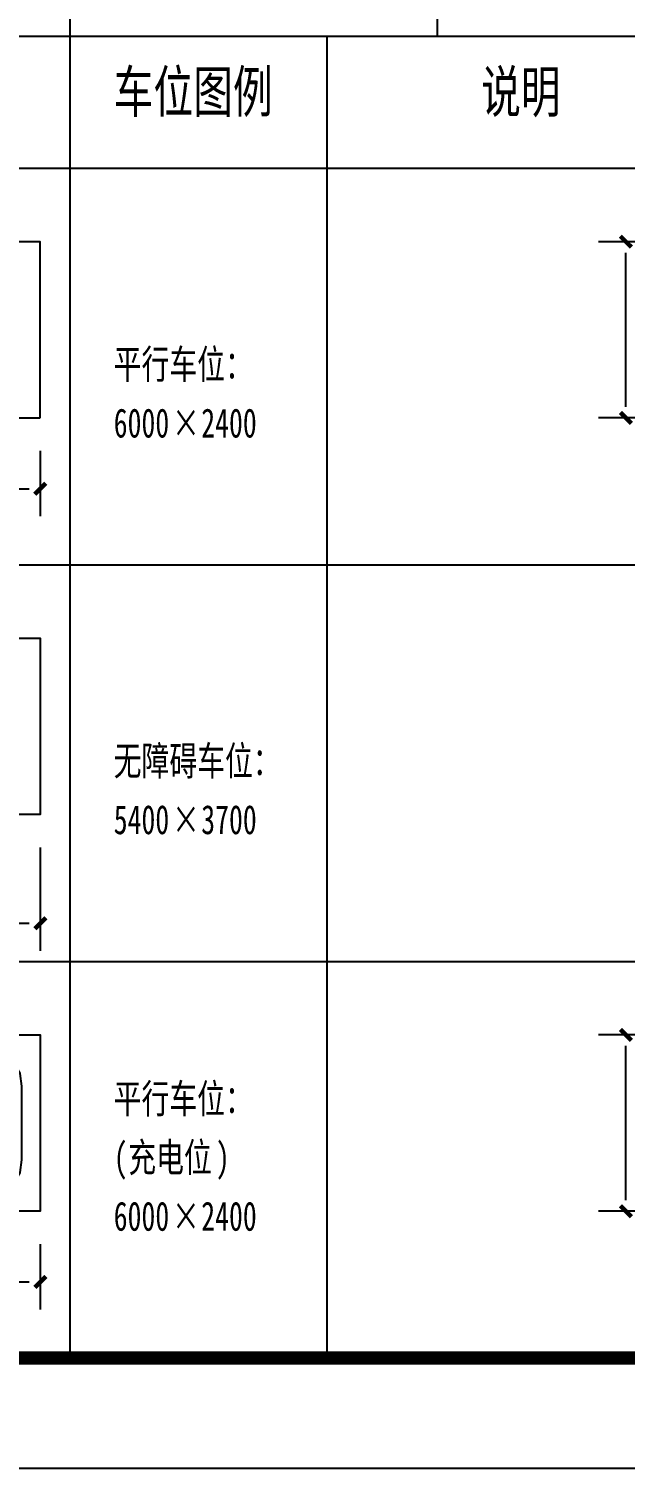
# Model space of a CAD drawing. Header units: millimetres. Extents: x 12325263 to 13848842, y -1463133 to 573208.
# Drawn here: x 12488685 to 12496801, y -1158608 to -1139009 of the extents above; entities that cross this region are included whole.
import ezdxf
from ezdxf.enums import TextEntityAlignment as Align
from ezdxf.xclip import XClip

# ---------------------------------------------------------------- set-up
doc = ezdxf.new("R2010")
doc.units = ezdxf.units.MM
doc.header["$LTSCALE"] = 1000
doc.header["$XCLIPFRAME"] = 0
doc.linetypes.add('DASH', pattern=[0.35, 0.25, -0.1])
doc.linetypes.add('地下室负三层平面图$0$-3F平面$0$$AUDIT_BAD_LTYPE2', pattern=[0])
for name, color, linetype in [('-2F平面$0$COLUMN-CONCRETE', 6, 'Continuous'), ('-2F平面$0$ROOF-WATER', 3, 'Continuous'), ('-2F平面$0$WALL-SHATCH', 8, 'Continuous'), ('A-ANNO-TEXT', 7, 'Continuous'), ('PUB_DIM', 83, 'Continuous'), ('TITLIN1', 7, 'Continuous'), ('WALL', 5, 'Continuous'), ('公寓机动车库', 23, 'Continuous'), ('建筑-停车位', 119, 'Continuous')]:
    doc.layers.add(name, color=color, linetype=linetype)
doc.styles.add('_TCH_DIM_T3', font='SIMPLEX.shx', dxfattribs={"width": 0.7058823529411765, "bigfont": 'GBCBIG.shx'})
doc.styles.add('ACHT', font='simhei.ttf')
doc.styles.add('TITXC', font='simhei.ttf')
doc.styles.add('TITXV', font='', dxfattribs={"width": 0.7})
doc.styles.add('黑体', font='simhei.ttf', dxfattribs={"width": 0.7})
doc.styles.get('TITXV').set_extended_font_data('SimSun')
doc.dimstyles.new('_TCH_ARCH&&150', dxfattribs={"dimtxt": 446.25, "dimasz": 150, "dimexe": 375, "dimexo": 450, "dimgap": 189.375, "dimtad": 1, "dimdec": 0, "dimzin": 0, "dimdsep": 46, "dimtxsty": '_TCH_DIM_T3', "dimblk": 'asdggshdfhsg_ArchTick', "dimcen": 0.09, "dimclrt": 7, "dimazin": 2, "dimtfac": 1, "dimtdec": 0, "dimtix": 1, "dimtmove": 2, "dimatfit": 3, "dimfxl": 1, "dimtolj": 1, "dimtzin": 0, "dimarcsym": 0})

# ---------------------------------------------------------------- blocks, each defined once
blk = doc.blocks.new('横向图框_A0')
at = {"layer": 'TITLIN1'}
blk.add_lwpolyline([(0, 2.273736754432321e-13), (1189, 0), (1189, 841), (4.547473508864641e-13, 841.0000000000002)], close=True, dxfattribs=at)
at = {"layer": 'TITLIN1', "const_width": 1.2}
blk.add_lwpolyline([(25, 10.00000000000023), (1179, 10), (1179, 831), (25.00000000000045, 831.0000000000002)], close=True, dxfattribs=at)
blk.add_lwpolyline([(25, 10.00000000000023), (1179, 10), (1179, 831), (25.00000000000045, 831.0000000000002)], close=True, dxfattribs=at)
at = {"style": 'TITXV', "width": 0.8}
for tag, p in [('智能化', (9.375000000000455, 781.0000000000002)), ('暖通', (3.125000000000455, 781.0000000000002)), ('给排水', (15.62500000000045, 705.0000000000002)), ('建筑', (3.125000000000455, 705.0000000000002)), ('结构', (9.375000000000455, 705.0000000000002)), ('电气', (21.87500000000045, 705.0000000000002))]:
    blk.add_attdef(tag, text='', height=2.5, rotation=90, dxfattribs=at).set_placement(p, align=Align.MIDDLE_CENTER)
for tag, height, style, p in [('总工程师', 3, 'ACHT', (1143.108554763832, 210.3041968698305)), ('审定', 3, 'ACHT', (1143.108554763832, 202.3041968682753)), ('审核', 3, 'ACHT', (1143.108554763832, 194.3041968667198)), ('设计总负责人1', 3, 'ACHT', (1143.108554763832, 186.3041968651646)), ('设计总负责人2', 3, 'ACHT', (1143.108554763832, 178.3041968636001)), ('设计总负责人3', 3, 'ACHT', (1143.108554763832, 170.3041968620446)), ('专业负责人1', 3, 'ACHT', (1143.108554763832, 162.3041968558141)), ('专业负责人2', 3, 'ACHT', (1143.108554763832, 154.304196852685)), ('专业负责人3', 3, 'ACHT', (1143.108554763832, 146.3041968495743)), ('校核1', 3, 'ACHT', (1143.108554763832, 138.3041968604894)), ('校核2', 3, 'ACHT', (1143.108554763832, 130.3041968589341)), ('设计1', 3, 'ACHT', (1143.108554763832, 122.3041968573787)), ('设计2', 3, 'ACHT', (1143.108554763832, 114.3041968558048)), ('工程编号', 3, 'TITXC', (1142.308415538108, 74.79332358701504)), ('专业', 3, 'TITXC', (1170.432957775367, 74.79332358701504)), ('设计阶段', 3, 'TITXC', (1155.544107377413, 67.77587566972215)), ('图号', 5, 'TITXC', (1140.343351562507, 32.74615367968363)), ('出图日期', 3, 'ACHT', (1144.346033357375, 24.29332357717794))]:
    blk.add_attdef(tag, text='', height=height, dxfattribs=dict(style=style)).set_placement(p, align=Align.MIDDLE_CENTER)
at = {"style": 'TITXC', "flags": 1}
for tag, height, p in [('建设单位', 3, (1149.822381598118, 102.2933235923701)), ('工程名称', 3, (1149.822381598118, 86.29332358925603)), ('图纸名称', 5, (1149.822381604463, 51.04332358238753))]:
    blk.add_attdef(tag, text='', height=height, dxfattribs=at).set_placement(p, align=Align.MIDDLE_CENTER)
at = {"style": 'ACHT', "width": 0.8}
for tag, p in [('版本号', (1172.76297090092, 32.79332357883686)), ('序号', (1172.762970907206, 24.29332357717794))]:
    blk.add_attdef(tag, text='', height=3, dxfattribs=at).set_placement(p, align=Align.MIDDLE_CENTER)
blk = doc.blocks.new('*U20')
blk.add_blockref('横向图框_A0', (0, 0))
blk = doc.blocks.new('A$C15443CC7')
at = {"xscale": 150, "yscale": 150, "zscale": 150}
blk.add_blockref('*U20', (2.235174179077148e-08, -1.769512891769409e-08), dxfattribs=at)
blk = doc.blocks.new('adgshg13--2F平面$0$A$C7F010FC0')
at = {"layer": '-2F平面$0$WALL-SHATCH'}
h = blk.add_hatch(color=256, dxfattribs=at)
h.dxf.hatch_style = 1
h.paths.add_polyline_path([(-60384.17120504379, -16880.89509773254), (-763.1647881269455, 197.4793643951416), (12587.61850607395, -13153.30393266678), (12587.61850607395, -157996.0197629929), (-162964.8506313562, -188820.4315237999), (-171262.3814957142, -180522.900662899), (-171262.3814957142, -31310.89849328995), (-150707.1909123659, -10755.70791006088), (-131860.0775495768, -7980.895098209381), (-99162.38149428368, -7980.895098209381), (-99162.38149428368, -4980.895097732544), (-76620.42811572552, -4980.895097732544), (-70107.65229141712, -16880.89509773254)], flags=16)
h.paths.add_polyline_path([(-60091.22944009304, -16380.89510011673), (-646.8769880533218, 646.876989364624), (12987.61850607395, -12987.61850786209), (12987.61850607395, -158331.9049158096), (-163100.5840539932, -189250.3835258484), (-171662.3814958334, -180688.5860877037), (-171662.3814958334, -31145.21306848526), (-150777.8961598873, -10260.7277340889), (-131896.6870943308, -7480.895098209381), (-99562.38149428368, -7480.895098209381), (-99562.38149428368, -4580.895097732544), (-76365.55243730545, -4580.895097732544), (-69907.50581622124, -16380.89510774612)])
at = {"layer": '-2F平面$0$COLUMN-CONCRETE'}
for points in [[(-60091.22944009304, -16380.89510011673), (-646.8769880533218, 646.876989364624), (12987.61850607395, -12987.61850786209), (12987.61850607395, -158331.9049158096), (-163100.5840539932, -189250.3835258484), (-171662.3814958334, -180688.5860877037), (-171662.3814958334, -31145.21306848526), (-150777.8961598873, -10260.7277340889), (-131896.6870943308, -7480.895098209381), (-99562.38149428368, -7480.895098209381), (-99562.38149428368, -4580.895097732544), (-76365.55243730545, -4580.895097732544), (-69907.50581622124, -16380.89510774612)], [(-60384.17120504379, -16880.89509773254), (-763.1647881269455, 197.4793643951416), (12587.61850607395, -13153.30393266678), (12587.61850607395, -157996.0197629929), (-162964.8506313562, -188820.4315237999), (-171262.3814957142, -180522.900662899), (-171262.3814957142, -31310.89849328995), (-150707.1909123659, -10755.70791006088), (-131860.0775495768, -7980.895098209381), (-99162.38149428368, -7980.895098209381), (-99162.38149428368, -4980.895097732544), (-76620.42811572552, -4980.895097732544), (-70107.65229141712, -16880.89509773254)]]:
    blk.add_lwpolyline(points, close=True, dxfattribs=at)
blk = doc.blocks.new('adgshg13--2F平面$0$P-排水沟')
at = {"layer": '-2F平面$0$ROOF-WATER'}
blk.add_line((87451.37972402573, -41109.63764381409), (109082.8234488964, -37311.4767203331), dxfattribs=at)
blk = doc.blocks.new('A$C2A3E77E8')
at = {"linetype": 'DASH', "ltscale": 3}
blk.add_blockref('adgshg13--2F平面$0$P-排水沟', (364146.7975802403, 67392.61307906546), dxfattribs=at)
at = {"layer": 'WALL', "color": 1}
blk.add_blockref('adgshg13--2F平面$0$A$C7F010FC0', (561507.9086489398, 205483.1249103504), dxfattribs=at)
blk = doc.blocks.new('A$C20AC37F1')
for p, q in [((14999.99906030297, 12599.99920371175), (14999.99906030297, -0.0007962882518768311)), ((19999.99906030297, 12599.99920371175), (19999.99906030297, -0.0007962882518768311)), ((-0.0009396970272064209, -0.0007962882518768311), (29999.99906030297, -0.0007962882518768311))]:
    blk.add_line(p, q)
blk = doc.blocks.new('地下室平面$0$CAR-4')
blk.add_lwpolyline([(-1200.000001426786, -0.003386333351954818), (1199.999998563901, 0.003386813681572676), (1200.014955930412, -5299.996613165131), (-1199.985044060275, -5300.003386312397)], close=True)
at = {"extrusion": (-0.0004477907749365557, -3.397182662794956e-15, 0.999999899741706), "elevation": -0.5373489291123441}
blk.add_lwpolyline([(-949.9913534710131, -1350.00192177319), (950.0033120715265, -1349.99807620002), (950.0031094157953, -1249.998076917139), (-949.9915561286069, -1250.001922013472)], close=True, dxfattribs=at)
blk = doc.blocks.new('asdfsfsdf')
at = {"color": 253, "linetype": '地下室负三层平面图$0$-3F平面$0$$AUDIT_BAD_LTYPE2', "transparency": 33554559, "extrusion": (0.0004477907748714072, 3.529959095306893e-16, 0.999999899741706)}
for p, q in [((-499.9999510645866, -141.1764707579277, 0.2238953878532797), (-724.9999280292541, -211.764705659356, 0.3246483119859617)), ((-168.7499837987125, -110.000000001397, 0.07556469346370548), (-499.9999510645866, -141.1764707579277, 0.2238953878532797)), ((168.7499823644757, -109.9999999995343, -0.07556469305539444), (-168.7499837987125, -110.000000001397, 0.07556469346370548)), ((168.7499823644757, -109.9999999995343, -0.07556469305539444), (499.999950107187, -141.1764707579277, -0.2238953876585836)), ((499.999950107187, -141.1764707579277, -0.2238953876585836), (724.9999261181802, -211.7647058977745, -0.3246483115967724)), ((-824.9999170508236, -329.4117646231316, 0.3694273889297957), (-874.99991251342, -447.0588235869072, 0.3918169277702976)), ((-724.9999280292541, -211.764705659356, 0.3246483119859617), (-824.9999170508236, -329.4117646231316, 0.3694273889297957)), ((-349.9999665804207, -258.8235292448662, 0.1567267717199455), (-574.9999421145767, -1317.647058726754, 0.2574796953287081)), ((349.9999641925097, -258.8235292430036, -0.1567267711171998), (574.9999411571771, -1317.647058724891, -0.2574796952492556)), ((724.9999261181802, -211.7647058977745, -0.3246483115967724), (824.9999175239354, -329.4117646231316, -0.3694273894917245)), ((824.9999175239354, -329.4117646231316, -0.3694273894917245), (874.9999125096947, -447.0588235869072, -0.3918169281189517)), ((-274.9999726694077, -1364.705882550683, 0.1231424633135522), (-574.9999425914139, -1411.764705897775, 0.2574796953093296)), ((2.365559339523315e-07, -1341.176470519509), (-274.9999726694077, -1364.705882550683, 0.1231424633135522)), ((2.365559339523315e-07, -1341.176470519509), (274.9999717120081, -1364.705882312264, -0.1231424628849248)), ((274.9999717120081, -1364.705882312264, -0.1231424628849248), (574.9999416340142, -1411.764705897775, -0.2574796953464441)), ((-674.9999320898205, -1458.823529244866, 0.3022587728158986), (-749.9999260008335, -1552.941176654305, 0.3358430815717435)), ((-749.9999260008335, -1552.941176654305, 0.3358430815717435), (-524.9999480806291, -1952.941176654305, 0.2350901571286059)), ((-574.9999425914139, -1411.764705897775, 0.2574796953093296), (-674.9999320898205, -1458.823529244866, 0.3022587728158986)), ((749.9999240897596, -1552.941176414024, -0.3358430809488905), (524.9999452158809, -1952.941176415887, -0.2350901560785282)), ((574.9999416340142, -1411.764705897775, -0.2574796953464441), (674.9999316073954, -1458.823529481422, -0.3022587727170486)), ((674.9999316073954, -1458.823529481422, -0.3022587727170486), (749.9999240897596, -1552.941176414024, -0.3358430809488905)), ((-774.9999220632017, -2517.647058726754, 0.3470378507689607), (-774.9999220632017, -1670.588235379662, 0.3470378503031141)), ((-774.9999220632017, -1670.588235379662, 0.3470378503031141), (-574.9999421145767, -2023.529411557596, 0.257479695328853)), ((774.9999230131507, -1670.588235379662, -0.3470378509613082), (574.9999421108514, -2023.529411794152, -0.2574796950939764)), ((774.9999225363135, -2517.64705896331, -0.3470378506309664), (774.9999230131507, -1670.588235379662, -0.3470378509613082)), ((-524.9999480806291, -1952.941176654305, 0.2350901571286059), (-424.9999581072479, -1905.882352830376, 0.1903110794088359)), ((-424.9999581072479, -1905.882352830376, 0.1903110794088359), (-274.9999731462449, -1882.35294127604, 0.1231424632944275)), ((-274.9999731462449, -1882.35294127604, 0.1231424632944275), (2.365559339523315e-07, -1858.823529244866)), ((274.9999717120081, -1882.352941035759, -0.1231424628847421), (2.365559339523315e-07, -1858.823529244866)), ((424.999956196174, -1905.882352830376, -0.1903110785527894), (274.9999717120081, -1882.352941035759, -0.1231424628847421)), ((524.9999452158809, -1952.941176415887, -0.2350901560785282), (424.999956196174, -1905.882352830376, -0.1903110785527894)), ((-574.9999421145767, -2023.529411557596, 0.257479695328853), (-574.9999421145767, -2611.764705659356, 0.2574796952125222)), ((574.9999421108514, -2023.529411794152, -0.2574796950939764), (574.9999411571771, -2611.764705897775, -0.2574796951324972)), ((-574.9999421145767, -2611.764705659356, 0.2574796952125222), (-774.9999220632017, -2517.647058726754, 0.3470378507689607)), ((574.9999411571771, -2611.764705897775, -0.2574796951324972), (774.9999225363135, -2517.64705896331, -0.3470378506309664)), ((-774.9999215863645, -2611.764705899637, 0.3470378500898093), (-574.9999416377395, -2682.35294127604, 0.2574796952319682)), ((-749.9999255239964, -3388.235294345301, 0.3358430813588681), (-774.9999215863645, -2611.764705899637, 0.3470378500898093)), ((-574.9999416377395, -2682.35294127604, 0.2574796952319682), (-574.9999421145767, -3129.41176486155, 0.257479695562074)), ((774.9999225363135, -2611.764705659356, -0.3470378507473485), (574.9999416340142, -2682.35294127604, -0.2574796952294666)), ((574.9999416340142, -2682.35294127604, -0.2574796952294666), (574.9999416340142, -3129.411764621269, -0.2574796948800628)), ((749.9999245665967, -3388.235294343438, -0.3358430809290396), (774.9999225363135, -2611.764705659356, -0.3470378507473485)), ((-574.9999421145767, -3129.41176486155, 0.257479695562074), (-599.9999405629933, -3247.058823586907, 0.2686744650115782)), ((574.9999416340142, -3129.411764621269, -0.2574796948800628), (599.9999391268939, -3247.058823586907, -0.2686744647175814)), ((-599.9999405629933, -3247.058823586907, 0.2686744650115782), (-724.9999270755798, -3411.764705897775, 0.324648311792771)), ((599.9999391268939, -3247.058823586907, -0.2686744647175814), (724.9999275486916, -3411.764705897775, -0.3246483115377303)), ((-724.9999270755798, -3411.764705897775, 0.324648311792771), (-749.9999255239964, -3388.235294345301, 0.3358430813588681)), ((-624.9999380558729, -3505.882353068795, 0.2798692348493339), (-674.9999320898205, -3599.999999762978, 0.3022587729329561)), ((-599.9999405629933, -3482.352941274177, 0.2686744655939557), (-624.9999380558729, -3505.882353068795, 0.2798692348493339)), ((-574.9999421145767, -3482.35294127604, 0.2574796953293679), (-599.9999405629933, -3482.352941274177, 0.2686744655939557)), ((-549.9999470058829, -3505.882352830376, 0.2462849269087827), (-574.9999421145767, -3482.35294127604, 0.2574796953293679)), ((-499.9999496340752, -3529.41176486155, 0.2238953872139153), (-549.9999470058829, -3505.882352830376, 0.2462849269087827)), ((499.999950107187, -3529.41176486155, -0.2238953881230394), (549.9999441411346, -3505.882352830376, -0.2462849258573907)), ((549.9999441411346, -3505.882352830376, -0.2462849258573907), (574.9999416340142, -3482.35294127604, -0.2574796952294021)), ((574.9999416340142, -3482.35294127604, -0.2574796952294021), (599.9999391268939, -3482.352941274177, -0.2686744647174983)), ((599.9999391268939, -3482.352941274177, -0.2686744647174983), (624.9999351911247, -3505.882352830376, -0.2798692334487053)), ((624.9999351911247, -3505.882352830376, -0.2798692334487053), (674.9999311305583, -3600.000000001397, -0.3022587726192891)), ((724.9999275486916, -3411.764705897775, -0.3246483115377303), (749.9999245665967, -3388.235294343438, -0.3358430809290396)), ((-674.9999320898205, -3599.999999762978, 0.3022587729329561), (-674.9999320898205, -3741.17647075979, 0.3022587729329017)), ((-274.9999731462449, -3552.941176415887, 0.1231424632950173), (-499.9999496340752, -3529.41176486155, 0.2238953872139153)), ((7.133930921554565e-07, -3552.941176654305), (-274.9999731462449, -3552.941176415887, 0.1231424632950173)), ((7.133930921554565e-07, -3552.941176654305), (274.9999726656824, -3552.941176415887, -0.1231424630783778)), ((274.9999726656824, -3552.941176415887, -0.1231424630783778), (499.999950107187, -3529.41176486155, -0.2238953881230394)), ((674.9999311305583, -3600.000000001397, -0.3022587726192891), (674.9999316073954, -3741.176470281091, -0.3022587730655932)), ((-674.9999320898205, -3741.17647075979, 0.3022587729329017), (-624.9999380558729, -3882.352941037621, 0.2798692345000124)), ((-624.9999380558729, -3882.352941037621, 0.2798692345000124), (-549.9999460522085, -3952.941176414024, 0.2462849269474509)), ((624.9999351911247, -3882.352941037621, -0.2798692334484588), (549.9999450948089, -3952.941176654305, -0.2462849259351472)), ((674.9999316073954, -3741.176470281091, -0.3022587730655932), (624.9999351911247, -3882.352941037621, -0.2798692334484588)), ((-549.9999460522085, -3952.941176414024, 0.2462849269474509), (-199.9999792352319, -4023.529411794152, 0.08955815500490981)), ((-199.9999792352319, -4023.529411794152, 0.08955815500490981), (2.365559339523315e-07, -4023.529411553871)), ((199.9999801851809, -4023.529411553871, -0.08955815519579101), (2.365559339523315e-07, -4023.529411553871)), ((549.9999450948089, -3952.941176654305, -0.2462849259351472), (199.9999801851809, -4023.529411553871, -0.08955815519579101)), ((-874.9999120365828, -4352.941176656168, 0.3918169277909837), (-799.9999205116183, -4541.176470521372, 0.3582326202192607)), ((874.9999125096947, -4352.941176414024, -0.3918169282337609), (799.9999190755188, -4541.176470757928, -0.3582326193421601)), ((-799.9999205116183, -4541.176470521372, 0.3582326202192607), (-749.9999260008335, -4611.764706136193, 0.3358430813398884)), ((-749.9999260008335, -4611.764706136193, 0.3358430813398884), (-641.2499364260584, -4680.000000241678, 0.2871458345919543)), ((641.249935945496, -4680.000000001397, -0.2871458343748414), (-641.2499364260584, -4680.000000241678, 0.2871458345919543)), ((749.9999240897596, -4611.764706136193, -0.3358430808314997), (641.249935945496, -4680.000000001397, -0.2871458343748414)), ((799.9999190755188, -4541.176470757928, -0.3582326193421601), (749.9999240897596, -4611.764706136193, -0.3358430808314997))]:
    blk.add_line(p, q, dxfattribs=at)
for points in [[(-474.9999997620226, -23.52941179275513), (-149.9999997613286, -7.049211745248385e-29), (149.9999997613286, 7.049211745248385e-29), (474.9999992851854, -23.52941203117371), (724.9999997609804, -94.11764716915788), (799.9999992858793, -141.1764707565308), (875.0000002394273, -258.8235292453319), (899.9999983314156, -823.5294117927554), (899.99999928509, -4000.000000238419), (875.0000002394273, -4352.941176414491), (824.9999992870789, -4635.294117448852), (750.0000002408798, -4729.411765098573), (674.9999992854691, -4776.470588445664), (500.0000002381968, -4800.000000000001), (-500.000000715034, -4800.000000000001), (-674.9999997604438, -4776.470588210971), (-750.0000007158543, -4729.411765098573), (-825.0000007175906, -4635.294117927552), (-874.9999997607275, -4352.941176654772), (-900.0000007137389, -4000.000000238419), (-900.0000007156016, -823.5294117927554), (-874.999999285753, -258.8235297203065), (-800.0000007145284, -141.1764707602561), (-724.9999997591177, -94.11764669418336)], [(-981.91520381036, -1513.230591773987), (-1500.00000071459, -2253.132360218093), (-1425.335413217106, -2320.844957351685), (-900.0000007156016, -1570.588235139847)]]:
    blk.add_lwpolyline(points, close=True, dxfattribs=at)
for points, elevation in [([(981.915204765897, -1513.230591773987), (1499.999998807242, -2253.132359979675), (1425.335412263431, -2320.844957351685), (899.9999988082526, -1570.588235378266)], 1.176665431756874e-10), ([(-900.0000007156016, -2570.588235378266), (-981.9152042871972, -2513.230591535569), (-1500.00000071459, -3253.132359743119), (-1425.335413217105, -3320.844957351685)], -1.149049744242348e-10), ([(981.915204765897, -2513.230591773987), (1499.99999785543, -3253.132359743119), (1425.335412265294, -3320.844957351685), (899.9999992850899, -2570.588235378266)], 1.171056029924955e-10)]:
    blk.add_lwpolyline(points, close=True, dxfattribs=dict(at, elevation=elevation))
blk = doc.blocks.new('车位')
h = blk.add_hatch()
h.set_pattern_fill('ANSI31', color=256, scale=999.9999999999999, angle=-2.394345736421314e-08)
h.set_pattern_definition([(44.99999997605653, (-2400.000001788139, -5299.987687110901), (-1122.532014664547, 1122.532015602742), [])])
h.paths.add_polyline_path([(1879.999998450279, -3854.664422988892), (1879.999998569489, -3694.664422988892), (1719.999998450279, -3694.664423465729), (1559.999998569489, -3694.664422988892), (1559.999998569489, -3854.664422988892, 0.9898630017247371)])
for p, q in [((399.9999972712249, -1099.999999266118), (399.9999972712249, -1099.999999266118)), ((860.0160205308348, -1059.999999538064), (440.0000015441328, -1059.999999726191)), ((860.0160163957626, -1139.999999061227), (439.9999974090606, -1139.999999249354)), ((1499.999997032806, -1100.000607695431), (1499.999997032806, -1100.000607695431)), ((1959.999996932223, -1140), (1539.779563577846, -1140.000000188127)), ((1960.220432037488, -1060.000607967377), (1539.99999868311, -1060.000607678667)), ((1999.999996913597, -1099.999999981374), (1999.999996913597, -1099.999999981374)), ((1879.999998569489, -3694.664422988892), (1719.999998450279, -3694.664423465729)), ((1879.999998450279, -3854.664422988892), (1879.999998569489, -3694.664422988892))]:
    blk.add_line(p, q)
for points in [[(2399.999996781349, -5300.000001430511), (-2.741813659667969e-06, -5299.999999046326), (0, 0), (2399.999999880791, -9.5367431640625e-07)], [(289.9999990463257, -2468.601806640625), (2109.999998927116, -2468.601807117462), (2109.99999833107, -4269.228533267975), (289.9999980926514, -4269.228532314301)]]:
    blk.add_lwpolyline(points, close=True)
at = {"const_width": 39.99999999999999}
blk.add_lwpolyline([(519.9999985694885, -3813.032121181488), (519.9999986886978, -3590.069902896881, -1), (819.9999984502792, -3590.069902420044), (819.9999982118607, -4010.994340896606, 1), (1119.999998450279, -4010.994340896606), (1119.999998569489, -3590.069902896881, -1), (1419.999998569489, -3590.069902896881), (1419.999998211861, -4010.994341373444, 1), (1719.999998450279, -4010.994341373444), (1719.999998211861, -3963.042503356934)], format="xyb", dxfattribs=at)
at = {"const_width": 30}
for points in [[(1639.999998211861, -3694.664422988892), (1639.99999833107, -3534.203485965729)], [(1799.999998688698, -3694.664422988892), (1799.999998450279, -3534.203485488892)], [(1719.999998450279, -3694.664423465729), (1719.99999833107, -3599.861834049225)]]:
    blk.add_lwpolyline(points, dxfattribs=at)
blk.add_lwpolyline([(1879.99999833107, -3851.403974533081, -1), (1559.999998569489, -3854.664422988892), (1559.999998569489, -3694.664422988892), (1719.999998450279, -3694.664423465729)], format="xyb")
for centre, radius, start, end in [((439.999996913597, -1099.999998772517), 39.99999999999999, 90, 180), ((439.999996913597, -1099.999998772517), 39.99999999999999, 180, 270), ((859.9999972712249, -1100.000002399087), 39.99999999999998, 0, 90), ((859.9999972712249, -1100.000002399087), 39.99999999999998, 270, 0), ((1539.999996555969, -1100.000607678667), 39.99999999999999, 90, 180), ((1539.999996555969, -1100.000607678667), 39.99999999999999, 180, 270), ((1959.999997390434, -1100.000000476837), 39.99999999999999, 0, 90), ((1959.999996913597, -1100.0006108284), 39.99999999999998, 0, 90), ((1959.999997390434, -1100.000000476837), 39.99999999999999, 270, 0), ((1959.999996913597, -1100.0006108284), 39.99999999999998, 270, 0)]:
    blk.add_arc(centre, radius, start, end)
at = {"xscale": -1, "rotation": 180}
blk.add_blockref('asdfsfsdf', (1200.000000184402, -5050.000001905253), dxfattribs=at)
at = {"insert": (661.5946944952011, -2614.821184158325), "char_height": 349.9999999999999, "attachment_point": 1, "rotation": 359.99999997605653, "style": '黑体'}
blk.add_mtext_dynamic_manual_height_columns('充电位', width=1328.110077857971, gutter_width=1750, heights=[0], dxfattribs=at)
blk = doc.blocks.new('asdggshdfhsg_ArchTick')
at = {"color": 0, "linetype": 'ByBlock', "const_width": 0.4}
blk.add_lwpolyline([(-0.5, -0.5), (0.5, 0.5)], dxfattribs=at)
blk = doc.blocks.new('*D5428')
at = {"layer": 'Defpoints', "color": 0, "transparency": 16777216}
for p in [(9300.010278744623, 7399.969161189394), (14600.01027881727, 7400.001413569088), (14600.01614365711, 6436.238384308858)]:
    blk.add_point(p, dxfattribs=at)
at = {"layer": 'PUB_DIM', "color": 0, "lineweight": -2, "transparency": 16777216}
for p, q in [((9300.013017154219, 6949.969161197726), (9300.01842559246, 6061.206131936108)), ((14600.01301722686, 6950.00141357742), (14600.0184256651, 6061.238384315801)), ((9450.016143581688, 6436.207044732364), (14450.01614365988, 6436.237471505659))]:
    blk.add_line(p, q, dxfattribs=at)
at = {"layer": 'PUB_DIM', "color": 0, "lineweight": -2, "transparency": 16777216, "xscale": 150, "yscale": 150, "zscale": 150}
for p, rotation in [((9300.016143584464, 6436.206131929165), 180.0003486651388), ((14600.01614365711, 6436.238384308858), 0.0003486651387921976)]:
    blk.add_blockref('asdggshdfhsg_ArchTick', p, dxfattribs=dict(at, rotation=rotation))
at = {"layer": 'PUB_DIM', "color": 7, "transparency": 16777216, "insert": (11950.01363341199, 6848.722258111374), "char_height": 446.25, "attachment_point": 5, "rotation": 0.0003486651387921976, "style": '_TCH_DIM_T3'}
blk.add_mtext('\\A1;5300', dxfattribs=at)
blk = doc.blocks.new('*D5430')
at = {"layer": 'Defpoints', "color": 0, "transparency": 16777216}
for p in [(9299.999668885024, 2000.03766086069), (14599.99567335658, 2000.069913216069), (14600.00468002937, 520.0127449773719)]:
    blk.add_point(p, dxfattribs=at)
at = {"layer": 'PUB_DIM', "color": 0, "lineweight": -2, "transparency": 16777216}
for p, q in [((9300.00240729462, 1550.037660869022), (9300.010957565806, 144.9804926289359)), ((14599.99841176618, 1550.069913224401), (14600.00696203736, 145.0127449843154)), ((9450.008675555031, 519.9814054251915), (14450.00468003214, 520.011832174173))]:
    blk.add_line(p, q, dxfattribs=at)
at = {"layer": 'PUB_DIM', "color": 0, "lineweight": -2, "transparency": 16777216, "xscale": 150, "yscale": 150, "zscale": 150}
for p, rotation in [((9300.008675557809, 519.9804926219927), 180.0003486651388), ((14600.00468002937, 520.0127449773719), 0.0003486651388049198)]:
    blk.add_blockref('asdggshdfhsg_ArchTick', p, dxfattribs=dict(at, rotation=rotation))
at = {"layer": 'PUB_DIM', "color": 7, "transparency": 16777216, "insert": (11950.00416758479, 932.4966187920446), "char_height": 446.25, "attachment_point": 5, "rotation": 0.0003486651388049199, "style": '_TCH_DIM_T3'}
blk.add_mtext('\\A1;5300', dxfattribs=at)
blk = doc.blocks.new('*D5431')
at = {"layer": 'Defpoints', "color": 0, "transparency": 16777216}
for p in [(22568.72001638636, 9799.962885539784), (23599.99567406439, 9799.96916114446), (23600.01027874463, 7399.969161189162)]:
    blk.add_point(p, dxfattribs=at)
at = {"layer": 'PUB_DIM', "color": 0, "lineweight": -2, "transparency": 16777216}
for p, q in [((23149.99567407272, 9799.966422766915), (22193.72001639331, 9799.960603558497)), ((22568.73370827409, 7549.96288558171), (22568.72092917888, 9649.96288554256)), ((23150.01027875296, 7399.966422811617), (22193.73462107354, 7399.960603603201))]:
    blk.add_line(p, q, dxfattribs=at)
at = {"layer": 'PUB_DIM', "color": 0, "lineweight": -2, "transparency": 16777216, "xscale": 150, "yscale": 150, "zscale": 150}
for p, rotation in [((22568.72001638636, 9799.962885539784), 90.00034866105784), ((22568.7346210666, 7399.962885584488), 270.0003486610578)]:
    blk.add_blockref('asdggshdfhsg_ArchTick', p, dxfattribs=dict(at, rotation=rotation))
at = {"layer": 'PUB_DIM', "color": 7, "transparency": 16777216, "insert": (22981.22731871884, 8599.965395741556), "char_height": 446.25, "attachment_point": 5, "rotation": 270.00034866105784, "style": '_TCH_DIM_T3'}
blk.add_mtext('\\A1;2400', dxfattribs=at)
blk = doc.blocks.new('*D5437')
at = {"layer": 'Defpoints', "color": 0, "transparency": 16777216}
for p in [(9300.010273335503, -3399.998310201337), (14600.01027340815, -3399.966057821642), (14600.01613824799, -4363.729087081872)]:
    blk.add_point(p, dxfattribs=at)
at = {"layer": 'PUB_DIM', "color": 0, "lineweight": -2, "transparency": 16777216}
for p, q in [((9300.013011745099, -3849.998310193005), (9300.01842018334, -4738.761339454623)), ((14600.01301181774, -3849.96605781331), (14600.01842025598, -4738.729087074929)), ((9450.016138172565, -4363.760426658368), (14450.01613825076, -4363.729999885071))]:
    blk.add_line(p, q, dxfattribs=at)
at = {"layer": 'PUB_DIM', "color": 0, "lineweight": -2, "transparency": 16777216, "xscale": 150, "yscale": 150, "zscale": 150}
for p, rotation in [((9300.016138175342, -4363.761339461566), 180.0003486651388), ((14600.01613824799, -4363.729087081872), 0.0003486651388049198)]:
    blk.add_blockref('asdggshdfhsg_ArchTick', p, dxfattribs=dict(at, rotation=rotation))
at = {"layer": 'PUB_DIM', "color": 7, "transparency": 16777216, "insert": (11950.01362800287, -3951.245213279357), "char_height": 446.25, "attachment_point": 5, "rotation": 0.0003486651388049199, "style": '_TCH_DIM_T3'}
blk.add_mtext('\\A1;5300', dxfattribs=at)
blk = doc.blocks.new('*D5438')
at = {"layer": 'Defpoints', "color": 0, "transparency": 16777216}
for p in [(22568.72001097724, -1000.004585850713), (23599.99566865526, -999.9983102460392), (23600.0102733355, -3399.998310201336)]:
    blk.add_point(p, dxfattribs=at)
at = {"layer": 'PUB_DIM', "color": 0, "lineweight": -2, "transparency": 16777216}
for p, q in [((23149.99566866359, -1000.001048623584), (22193.72001098418, -1000.006867832001)), ((22568.73370286496, -3250.004585808788), (22568.72092376976, -1150.004585847936)), ((23150.01027334383, -3400.001048578881), (22193.73461566442, -3400.006867787297))]:
    blk.add_line(p, q, dxfattribs=at)
at = {"layer": 'PUB_DIM', "color": 0, "lineweight": -2, "transparency": 16777216, "xscale": 150, "yscale": 150, "zscale": 150}
for p, rotation in [((22568.72001097724, -1000.004585850713), 90.00034866105784), ((22568.73461565748, -3400.00458580601), 270.0003486610578)]:
    blk.add_blockref('asdggshdfhsg_ArchTick', p, dxfattribs=dict(at, rotation=rotation))
at = {"layer": 'PUB_DIM', "color": 7, "transparency": 16777216, "insert": (22981.22731330972, -2200.002075648943), "char_height": 446.25, "attachment_point": 5, "rotation": 270.00034866105784, "style": '_TCH_DIM_T3'}
blk.add_mtext('\\A1;2400', dxfattribs=at)
blk = doc.blocks.new('A$C2E211B97')
for p, q in [((-0.0009396970272064209, 12600.00141459983), (29999.99906030297, 12600.00141459983)), ((14999.99906030297, 12600.00141459983), (14999.99906030297, -5399.998585399939)), ((18499.99906030297, 12600.00141459983), (18499.99906030297, -5399.998585399939)), ((-0.0009396970272064209, 10800.00141459983), (29999.99906030297, 10800.00141459983)), ((-0.0009396970272064209, 5400.001414599828), (29999.99906030297, 5400.001414599828)), ((-0.0009396970272064209, 0.00141459982842207), (29999.99906030297, 0.00141459982842207)), ((-0.0009396970272064209, -5399.998585400172), (29999.99906030297, -5399.998585400172))]:
    blk.add_line(p, q)
blk.add_lwpolyline([(-0.0009396970272064209, -5399.998585400172), (-0.0009396970272064209, 12600.00141459983), (29999.99906030297, 12600.00141459983), (29999.99906030297, -5399.998585400172)])
at = {"layer": '公寓机动车库', "xscale": -1, "rotation": 270.0003486765241}
blk.add_blockref('地下室平面$0$CAR-4', (14600.00297615305, 8600.001414599828), dxfattribs=at)
at = {"layer": '公寓机动车库', "rotation": 89.99983830339741}
blk.add_blockref('地下室平面$0$CAR-4', (9299.999060550705, 3200.00141455885), dxfattribs=at)
at = {"layer": '建筑-停车位', "rotation": 270}
blk.add_blockref('车位', (14599.99991610087, -999.9778116082307), dxfattribs=at)
at = {"layer": 'A-ANNO-TEXT', "color": 2, "style": 'TITXV', "width": 0.7}
for s, p in [('车位图例', (15598.8963045422, 11560.23680179659)), ('说明', (20598.8963045422, 11560.23680179659))]:
    blk.add_text(s, height=566.4556962025316, dxfattribs=at).set_placement(p)
at = {"layer": 'A-ANNO-TEXT', "style": 'TITXV', "width": 0.7}
for s, p in [('平行车位：', (15598.8963045422, 7933.368775859941)), ('6000', (15598.8963045422, 7133.368775859941)), ('×', (16392.82035517511, 7133.368775859941)), ('2400', (16789.78238049157, 7133.368775859941)), ('无障碍车位：', (15598.8963045422, 2533.368775859941)), ('5400', (15598.8963045422, 1733.368775859941)), ('×', (16392.82035517511, 1733.368775859941)), ('3700', (16789.78238049157, 1733.368775859941)), ('平行车位：', (15598.8963045422, -2066.631224140059)), ('(', (15598.8963045422, -2866.631224140059)), ('充电位', (15797.37731720043, -2866.631224140059)), (')', (16988.26339314979, -2866.631224140059)), ('6000', (15598.8963045422, -3666.631224140059)), ('×', (16392.82035517511, -3666.631224140059)), ('2400', (16789.78238049157, -3666.631224140059))]:
    blk.add_text(s, height=396.5189873417722, dxfattribs=at).set_placement(p)
at = {"layer": 'PUB_DIM'}
for p1, p2, distance, picture, middle in [((23600.01027874462, 7399.969161189161), (23599.99567406438, 9799.969161144458), 1031.2756576971137, '*D5431', (22981.22731871884, 8599.965395741556)), ((9300.010278744623, 7399.969161189394), (14600.01027881727, 7400.001413569087), -963.7630292780739, '*D5428', (11950.01363341199, 6848.722258111374)), ((9299.999668885022, 2000.03766086069), (14599.99567335658, 2000.069913216069), -1480.0571682661014, '*D5430', (11950.00416758479, 932.4966187920446)), ((23600.0102733355, -3399.998310201336), (23599.99566865526, -999.9983102460391), 1031.2756576971174, '*D5438', (22981.22731330972, -2200.002075648943)), ((9300.010273335502, -3399.998310201336), (14600.01027340814, -3399.966057821642), -963.7630292780752, '*D5437', (11950.01362800287, -3951.245213279357))]:
    dim = blk.add_aligned_dim(p1=p1, p2=p2, distance=distance, dimstyle='_TCH_ARCH&&150', dxfattribs=at)
    dim.commit()
    dim.dimension.update_dxf_attribs({"geometry": picture, "text_midpoint": middle})

msp = doc.modelspace()

# ---------------------------------------------------------------- block references
for name, p in [('A$C15443CC7', (12470491.55586846, -1158607.969702339)), ('A$C20AC37F1', (12474241.55680818, -1139107.968906068)), ('A$C2E211B97', (12474241.55680818, -1151707.971116956))]:
    msp.add_blockref(name, p)
ref = msp.add_blockref('A$C2A3E77E8', (12039933.30876733, -1095474.795956885), dxfattribs=dict(rotation=350.0412492537527))
XClip(ref).set_block_clipping_path([(574517.632849127, 127502.23674306343), (563167.6328490991, 127502.22288467549), (563167.6311767455, 128872.36548285093), (556800.2987149898, 128872.35771109001), (544257.8770271596, 126670.09965810878), (543557.4714692105, 130659.08047959034), (536268.9804626536, 129379.33173123898), (537790.8662453052, 120711.80386261316), (523312.3703787625, 118169.60067071859), (521652.13574292883, 127625.07135696709), (520765.66181714274, 127469.4202569119), (520307.37785156816, 130079.46789511177), (515776.70023758896, 129283.96870927291), (515422.1926091146, 131303.0932199814), (513452.29580140486, 130957.20977362967), (514282.4182554409, 126229.48786514811), (510637.99198265746, 125589.57711327495), (512263.53463128395, 116331.17830774235), (512362.3527807724, 116348.529120174), (517291.10722481646, 88278.01458144141), (519851.8954271879, 88727.62346412987), (522454.62488821335, 73904.41483621066), (519893.7906026859, 73454.76868356578), (526007.3042119928, 38637.45273981895), (480033.70290305093, 30565.02585530118), (466439.1866319198, 28317.0522398334), (446673.6220214516, 140886.98885564134), (578014.3726615645, 163948.422490485), (584117.7942495663, 129187.8787387202)])

doc.saveas('drawing.dxf')
